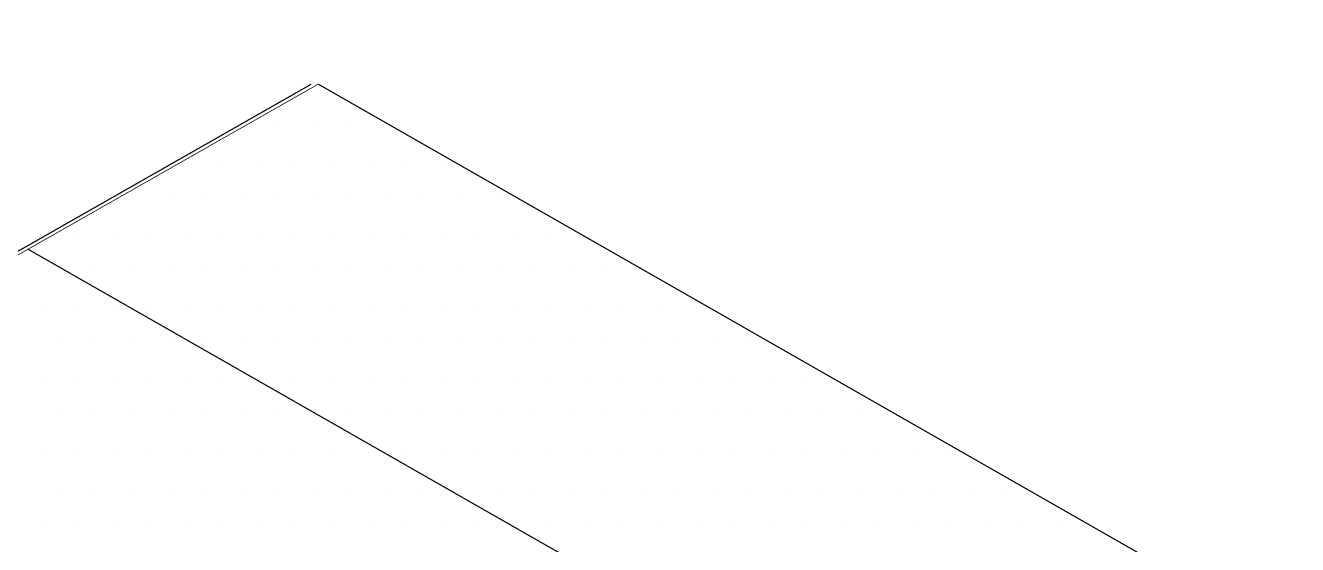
# Model space of a CAD drawing. Extents: x -1140 to 5605, y -816 to 2382.
# Drawn here: x 64.22 to 111.42, y 358.83 to 378.08 of the extents above; entities that cross this region are included whole.
import ezdxf

# ---------------------------------------------------------------- set-up
doc = ezdxf.new("R2010")
doc.units = 0
doc.header["$MEASUREMENT"] = 0
for name, color, linetype, lineweight in [('.ATI-HATCH', 7, 'Continuous', 0), ('G-ANNO-TTLB', 7, 'Continuous', 0), ('TYVEK', 7, 'Continuous', 0)]:
    doc.layers.add(name, color=color, linetype=linetype, lineweight=lineweight)

# ---------------------------------------------------------------- blocks, each defined once
blk = doc.blocks.new('Block_30')
at = {"layer": '.ATI-HATCH'}
for points, knots in [([(75.073, 375.904), (75.073, 375.904), (64.311, 369.781), (64.311, 369.781), (64.311, 369.781), (153.774, 318.696), (153.774, 318.696), (153.774, 318.696), (166.204, 323.866), (166.204, 323.866), (166.204, 323.866), (75.073, 375.904), (75.073, 375.904)], [0, 0, 0, 0, 1, 1, 1, 2, 2, 2, 3, 3, 3, 4, 4, 4, 4]), ([(64.311, 369.781), (64.311, 369.781), (52.638, 363.141), (52.638, 363.141), (52.638, 363.141), (44.237, 358.28), (44.237, 358.28), (44.237, 358.28), (111.455, 319.897), (111.455, 319.897), (130.326, 309.346), (149.197, 298.794), (152.049, 302.699), (152.433, 303.225), (152.527, 304.013), (152.291, 305.099), (151.742, 307.626), (149.406, 311.766), (147.07, 315.907), (147.07, 315.907), (153.774, 318.696), (153.774, 318.696), (153.774, 318.696), (64.311, 369.781), (64.311, 369.781)], [0, 0, 0, 0, 1, 1, 1, 2, 2, 2, 3, 3, 3, 4, 4, 4, 5, 5, 5, 6, 6, 6, 7, 7, 7, 8, 8, 8, 8])]:
    blk.add_open_spline(points, degree=3, knots=knots, dxfattribs=at)
at = {"layer": '.ATI-HATCH', "color": 8, "lineweight": 0, "true_color": 0x808080}
for points in [[(73.58, 374.399), (73.58, 374.399), (73.58, 374.399), (73.58, 374.399)], [(74.93, 374.399), (74.93, 374.399), (74.93, 374.399), (74.93, 374.399)], [(76.281, 374.399), (76.281, 374.399), (76.281, 374.399), (76.281, 374.399)], [(77.631, 374.399), (77.631, 374.399), (77.631, 374.399), (77.631, 374.399)], [(70.204, 373.049), (70.204, 373.049), (70.204, 373.049), (70.204, 373.049)], [(71.554, 373.049), (71.554, 373.049), (71.554, 373.049), (71.554, 373.049)], [(72.905, 373.049), (72.905, 373.049), (72.905, 373.049), (72.905, 373.049)], [(74.255, 373.049), (74.255, 373.049), (74.255, 373.049), (74.255, 373.049)], [(75.605, 373.049), (75.605, 373.049), (75.605, 373.049), (75.605, 373.049)], [(76.956, 373.049), (76.956, 373.049), (76.956, 373.049), (76.956, 373.049)], [(78.306, 373.049), (78.306, 373.049), (78.306, 373.049), (78.306, 373.049)], [(79.657, 373.049), (79.657, 373.049), (79.657, 373.049), (79.657, 373.049)], [(68.178, 371.699), (68.178, 371.699), (68.178, 371.699), (68.178, 371.699)], [(69.529, 371.699), (69.529, 371.699), (69.529, 371.699), (69.529, 371.699)], [(70.879, 371.699), (70.879, 371.699), (70.879, 371.699), (70.879, 371.699)], [(72.229, 371.699), (72.229, 371.699), (72.229, 371.699), (72.229, 371.699)], [(73.58, 371.699), (73.58, 371.699), (73.58, 371.699), (73.58, 371.699)], [(74.93, 371.699), (74.93, 371.699), (74.93, 371.699), (74.93, 371.699)], [(76.281, 371.699), (76.281, 371.699), (76.281, 371.699), (76.281, 371.699)], [(77.631, 371.699), (77.631, 371.699), (77.631, 371.699), (77.631, 371.699)], [(78.981, 371.699), (78.981, 371.699), (78.981, 371.699), (78.981, 371.699)], [(80.332, 371.699), (80.332, 371.699), (80.332, 371.699), (80.332, 371.699)], [(81.682, 371.699), (81.682, 371.699), (81.682, 371.699), (81.682, 371.699)], [(66.153, 370.348), (66.153, 370.348), (66.153, 370.348), (66.153, 370.348)], [(67.503, 370.348), (67.503, 370.348), (67.503, 370.348), (67.503, 370.348)], [(68.853, 370.348), (68.853, 370.348), (68.853, 370.348), (68.853, 370.348)], [(70.204, 370.348), (70.204, 370.348), (70.204, 370.348), (70.204, 370.348)], [(71.554, 370.348), (71.554, 370.348), (71.554, 370.348), (71.554, 370.348)], [(72.905, 370.348), (72.905, 370.348), (72.905, 370.348), (72.905, 370.348)], [(74.255, 370.348), (74.255, 370.348), (74.255, 370.348), (74.255, 370.348)], [(75.605, 370.348), (75.605, 370.348), (75.605, 370.348), (75.605, 370.348)], [(76.956, 370.348), (76.956, 370.348), (76.956, 370.348), (76.956, 370.348)], [(78.306, 370.348), (78.306, 370.348), (78.306, 370.348), (78.306, 370.348)], [(79.657, 370.348), (79.657, 370.348), (79.657, 370.348), (79.657, 370.348)], [(81.007, 370.348), (81.007, 370.348), (81.007, 370.348), (81.007, 370.348)], [(82.358, 370.348), (82.358, 370.348), (82.358, 370.348), (82.358, 370.348)], [(83.708, 370.348), (83.708, 370.348), (83.708, 370.348), (83.708, 370.348)], [(65.477, 368.998), (65.477, 368.998), (65.477, 368.998), (65.477, 368.998)], [(66.828, 368.998), (66.828, 368.998), (66.828, 368.998), (66.828, 368.998)], [(68.178, 368.998), (68.178, 368.998), (68.178, 368.998), (68.178, 368.998)], [(69.529, 368.998), (69.529, 368.998), (69.529, 368.998), (69.529, 368.998)], [(70.879, 368.998), (70.879, 368.998), (70.879, 368.998), (70.879, 368.998)], [(72.229, 368.998), (72.229, 368.998), (72.229, 368.998), (72.229, 368.998)], [(73.58, 368.998), (73.58, 368.998), (73.58, 368.998), (73.58, 368.998)], [(74.93, 368.998), (74.93, 368.998), (74.93, 368.998), (74.93, 368.998)], [(76.281, 368.998), (76.281, 368.998), (76.281, 368.998), (76.281, 368.998)], [(77.631, 368.998), (77.631, 368.998), (77.631, 368.998), (77.631, 368.998)], [(78.981, 368.998), (78.981, 368.998), (78.981, 368.998), (78.981, 368.998)], [(80.332, 368.998), (80.332, 368.998), (80.332, 368.998), (80.332, 368.998)], [(81.682, 368.998), (81.682, 368.998), (81.682, 368.998), (81.682, 368.998)], [(83.033, 368.998), (83.033, 368.998), (83.033, 368.998), (83.033, 368.998)], [(84.383, 368.998), (84.383, 368.998), (84.383, 368.998), (84.383, 368.998)], [(85.734, 368.998), (85.734, 368.998), (85.734, 368.998), (85.734, 368.998)], [(87.084, 368.998), (87.084, 368.998), (87.084, 368.998), (87.084, 368.998)], [(64.802, 367.647), (64.802, 367.647), (64.802, 367.647), (64.802, 367.647)], [(66.153, 367.647), (66.153, 367.647), (66.153, 367.647), (66.153, 367.647)], [(67.503, 367.647), (67.503, 367.647), (67.503, 367.647), (67.503, 367.647)], [(68.853, 367.647), (68.853, 367.647), (68.853, 367.647), (68.853, 367.647)], [(70.204, 367.647), (70.204, 367.647), (70.204, 367.647), (70.204, 367.647)], [(71.554, 367.647), (71.554, 367.647), (71.554, 367.647), (71.554, 367.647)], [(72.905, 367.647), (72.905, 367.647), (72.905, 367.647), (72.905, 367.647)], [(74.255, 367.647), (74.255, 367.647), (74.255, 367.647), (74.255, 367.647)], [(75.605, 367.647), (75.605, 367.647), (75.605, 367.647), (75.605, 367.647)], [(76.956, 367.647), (76.956, 367.647), (76.956, 367.647), (76.956, 367.647)], [(78.306, 367.647), (78.306, 367.647), (78.306, 367.647), (78.306, 367.647)], [(79.657, 367.647), (79.657, 367.647), (79.657, 367.647), (79.657, 367.647)], [(81.007, 367.647), (81.007, 367.647), (81.007, 367.647), (81.007, 367.647)], [(82.358, 367.647), (82.358, 367.647), (82.358, 367.647), (82.358, 367.647)], [(83.708, 367.647), (83.708, 367.647), (83.708, 367.647), (83.708, 367.647)], [(85.058, 367.647), (85.058, 367.647), (85.058, 367.647), (85.058, 367.647)], [(86.409, 367.647), (86.409, 367.647), (86.409, 367.647), (86.409, 367.647)], [(87.759, 367.647), (87.759, 367.647), (87.759, 367.647), (87.759, 367.647)], [(89.11, 367.647), (89.11, 367.647), (89.11, 367.647), (89.11, 367.647)], [(65.477, 366.297), (65.477, 366.297), (65.477, 366.297), (65.477, 366.297)], [(66.828, 366.297), (66.828, 366.297), (66.828, 366.297), (66.828, 366.297)], [(68.178, 366.297), (68.178, 366.297), (68.178, 366.297), (68.178, 366.297)], [(69.529, 366.297), (69.529, 366.297), (69.529, 366.297), (69.529, 366.297)], [(70.879, 366.297), (70.879, 366.297), (70.879, 366.297), (70.879, 366.297)], [(72.229, 366.297), (72.229, 366.297), (72.229, 366.297), (72.229, 366.297)], [(73.58, 366.297), (73.58, 366.297), (73.58, 366.297), (73.58, 366.297)], [(74.93, 366.297), (74.93, 366.297), (74.93, 366.297), (74.93, 366.297)], [(76.281, 366.297), (76.281, 366.297), (76.281, 366.297), (76.281, 366.297)], [(77.631, 366.297), (77.631, 366.297), (77.631, 366.297), (77.631, 366.297)], [(78.981, 366.297), (78.981, 366.297), (78.981, 366.297), (78.981, 366.297)], [(80.332, 366.297), (80.332, 366.297), (80.332, 366.297), (80.332, 366.297)], [(81.682, 366.297), (81.682, 366.297), (81.682, 366.297), (81.682, 366.297)], [(83.033, 366.297), (83.033, 366.297), (83.033, 366.297), (83.033, 366.297)], [(84.383, 366.297), (84.383, 366.297), (84.383, 366.297), (84.383, 366.297)], [(85.734, 366.297), (85.734, 366.297), (85.734, 366.297), (85.734, 366.297)], [(87.084, 366.297), (87.084, 366.297), (87.084, 366.297), (87.084, 366.297)], [(88.434, 366.297), (88.434, 366.297), (88.434, 366.297), (88.434, 366.297)], [(89.785, 366.297), (89.785, 366.297), (89.785, 366.297), (89.785, 366.297)], [(91.135, 366.297), (91.135, 366.297), (91.135, 366.297), (91.135, 366.297)], [(64.802, 364.947), (64.802, 364.947), (64.802, 364.947), (64.802, 364.947)], [(66.153, 364.947), (66.153, 364.947), (66.153, 364.947), (66.153, 364.947)], [(67.503, 364.947), (67.503, 364.947), (67.503, 364.947), (67.503, 364.947)], [(68.853, 364.947), (68.853, 364.947), (68.853, 364.947), (68.853, 364.947)], [(70.204, 364.947), (70.204, 364.947), (70.204, 364.947), (70.204, 364.947)], [(71.554, 364.947), (71.554, 364.947), (71.554, 364.947), (71.554, 364.947)], [(72.905, 364.947), (72.905, 364.947), (72.905, 364.947), (72.905, 364.947)], [(74.255, 364.947), (74.255, 364.947), (74.255, 364.947), (74.255, 364.947)], [(75.605, 364.947), (75.605, 364.947), (75.605, 364.947), (75.605, 364.947)], [(76.956, 364.947), (76.956, 364.947), (76.956, 364.947), (76.956, 364.947)], [(78.306, 364.947), (78.306, 364.947), (78.306, 364.947), (78.306, 364.947)], [(79.657, 364.947), (79.657, 364.947), (79.657, 364.947), (79.657, 364.947)], [(81.007, 364.947), (81.007, 364.947), (81.007, 364.947), (81.007, 364.947)], [(82.358, 364.947), (82.358, 364.947), (82.358, 364.947), (82.358, 364.947)], [(83.708, 364.947), (83.708, 364.947), (83.708, 364.947), (83.708, 364.947)], [(85.058, 364.947), (85.058, 364.947), (85.058, 364.947), (85.058, 364.947)], [(86.409, 364.947), (86.409, 364.947), (86.409, 364.947), (86.409, 364.947)], [(87.759, 364.947), (87.759, 364.947), (87.759, 364.947), (87.759, 364.947)], [(89.11, 364.947), (89.11, 364.947), (89.11, 364.947), (89.11, 364.947)], [(90.46, 364.947), (90.46, 364.947), (90.46, 364.947), (90.46, 364.947)], [(91.81, 364.947), (91.81, 364.947), (91.81, 364.947), (91.81, 364.947)], [(93.161, 364.947), (93.161, 364.947), (93.161, 364.947), (93.161, 364.947)], [(65.477, 363.596), (65.477, 363.596), (65.477, 363.596), (65.477, 363.596)], [(66.828, 363.596), (66.828, 363.596), (66.828, 363.596), (66.828, 363.596)], [(68.178, 363.596), (68.178, 363.596), (68.178, 363.596), (68.178, 363.596)], [(69.529, 363.596), (69.529, 363.596), (69.529, 363.596), (69.529, 363.596)], [(70.879, 363.596), (70.879, 363.596), (70.879, 363.596), (70.879, 363.596)], [(72.229, 363.596), (72.229, 363.596), (72.229, 363.596), (72.229, 363.596)], [(73.58, 363.596), (73.58, 363.596), (73.58, 363.596), (73.58, 363.596)], [(74.93, 363.596), (74.93, 363.596), (74.93, 363.596), (74.93, 363.596)], [(76.281, 363.596), (76.281, 363.596), (76.281, 363.596), (76.281, 363.596)], [(77.631, 363.596), (77.631, 363.596), (77.631, 363.596), (77.631, 363.596)], [(78.981, 363.596), (78.981, 363.596), (78.981, 363.596), (78.981, 363.596)], [(80.332, 363.596), (80.332, 363.596), (80.332, 363.596), (80.332, 363.596)], [(81.682, 363.596), (81.682, 363.596), (81.682, 363.596), (81.682, 363.596)], [(83.033, 363.596), (83.033, 363.596), (83.033, 363.596), (83.033, 363.596)], [(84.383, 363.596), (84.383, 363.596), (84.383, 363.596), (84.383, 363.596)], [(85.734, 363.596), (85.734, 363.596), (85.734, 363.596), (85.734, 363.596)], [(87.084, 363.596), (87.084, 363.596), (87.084, 363.596), (87.084, 363.596)], [(88.434, 363.596), (88.434, 363.596), (88.434, 363.596), (88.434, 363.596)], [(89.785, 363.596), (89.785, 363.596), (89.785, 363.596), (89.785, 363.596)], [(91.135, 363.596), (91.135, 363.596), (91.135, 363.596), (91.135, 363.596)], [(92.486, 363.596), (92.486, 363.596), (92.486, 363.596), (92.486, 363.596)], [(93.836, 363.596), (93.836, 363.596), (93.836, 363.596), (93.836, 363.596)], [(95.186, 363.596), (95.186, 363.596), (95.186, 363.596), (95.186, 363.596)], [(96.537, 363.596), (96.537, 363.596), (96.537, 363.596), (96.537, 363.596)], [(64.802, 362.246), (64.802, 362.246), (64.802, 362.246), (64.802, 362.246)], [(66.153, 362.246), (66.153, 362.246), (66.153, 362.246), (66.153, 362.246)], [(67.503, 362.246), (67.503, 362.246), (67.503, 362.246), (67.503, 362.246)], [(68.853, 362.246), (68.853, 362.246), (68.853, 362.246), (68.853, 362.246)], [(70.204, 362.246), (70.204, 362.246), (70.204, 362.246), (70.204, 362.246)], [(71.554, 362.246), (71.554, 362.246), (71.554, 362.246), (71.554, 362.246)], [(72.905, 362.246), (72.905, 362.246), (72.905, 362.246), (72.905, 362.246)], [(74.255, 362.246), (74.255, 362.246), (74.255, 362.246), (74.255, 362.246)], [(75.605, 362.246), (75.605, 362.246), (75.605, 362.246), (75.605, 362.246)], [(76.956, 362.246), (76.956, 362.246), (76.956, 362.246), (76.956, 362.246)], [(78.306, 362.246), (78.306, 362.246), (78.306, 362.246), (78.306, 362.246)], [(79.657, 362.246), (79.657, 362.246), (79.657, 362.246), (79.657, 362.246)], [(81.007, 362.246), (81.007, 362.246), (81.007, 362.246), (81.007, 362.246)], [(82.358, 362.246), (82.358, 362.246), (82.358, 362.246), (82.358, 362.246)], [(83.708, 362.246), (83.708, 362.246), (83.708, 362.246), (83.708, 362.246)], [(85.058, 362.246), (85.058, 362.246), (85.058, 362.246), (85.058, 362.246)], [(86.409, 362.246), (86.409, 362.246), (86.409, 362.246), (86.409, 362.246)], [(87.759, 362.246), (87.759, 362.246), (87.759, 362.246), (87.759, 362.246)], [(89.11, 362.246), (89.11, 362.246), (89.11, 362.246), (89.11, 362.246)], [(90.46, 362.246), (90.46, 362.246), (90.46, 362.246), (90.46, 362.246)], [(91.81, 362.246), (91.81, 362.246), (91.81, 362.246), (91.81, 362.246)], [(93.161, 362.246), (93.161, 362.246), (93.161, 362.246), (93.161, 362.246)], [(94.511, 362.246), (94.511, 362.246), (94.511, 362.246), (94.511, 362.246)], [(95.862, 362.246), (95.862, 362.246), (95.862, 362.246), (95.862, 362.246)], [(97.212, 362.246), (97.212, 362.246), (97.212, 362.246), (97.212, 362.246)], [(98.562, 362.246), (98.562, 362.246), (98.562, 362.246), (98.562, 362.246)], [(65.477, 360.895), (65.477, 360.895), (65.477, 360.895), (65.477, 360.895)], [(66.828, 360.895), (66.828, 360.895), (66.828, 360.895), (66.828, 360.895)], [(68.178, 360.895), (68.178, 360.895), (68.178, 360.895), (68.178, 360.895)], [(69.529, 360.895), (69.529, 360.895), (69.529, 360.895), (69.529, 360.895)], [(70.879, 360.895), (70.879, 360.895), (70.879, 360.895), (70.879, 360.895)], [(72.229, 360.895), (72.229, 360.895), (72.229, 360.895), (72.229, 360.895)], [(73.58, 360.895), (73.58, 360.895), (73.58, 360.895), (73.58, 360.895)], [(74.93, 360.895), (74.93, 360.895), (74.93, 360.895), (74.93, 360.895)], [(76.281, 360.895), (76.281, 360.895), (76.281, 360.895), (76.281, 360.895)], [(77.631, 360.895), (77.631, 360.895), (77.631, 360.895), (77.631, 360.895)], [(78.981, 360.895), (78.981, 360.895), (78.981, 360.895), (78.981, 360.895)], [(80.332, 360.895), (80.332, 360.895), (80.332, 360.895), (80.332, 360.895)], [(81.682, 360.895), (81.682, 360.895), (81.682, 360.895), (81.682, 360.895)], [(83.033, 360.895), (83.033, 360.895), (83.033, 360.895), (83.033, 360.895)], [(84.383, 360.895), (84.383, 360.895), (84.383, 360.895), (84.383, 360.895)], [(85.734, 360.895), (85.734, 360.895), (85.734, 360.895), (85.734, 360.895)], [(87.084, 360.895), (87.084, 360.895), (87.084, 360.895), (87.084, 360.895)], [(88.434, 360.895), (88.434, 360.895), (88.434, 360.895), (88.434, 360.895)], [(89.785, 360.895), (89.785, 360.895), (89.785, 360.895), (89.785, 360.895)], [(91.135, 360.895), (91.135, 360.895), (91.135, 360.895), (91.135, 360.895)], [(92.486, 360.895), (92.486, 360.895), (92.486, 360.895), (92.486, 360.895)], [(93.836, 360.895), (93.836, 360.895), (93.836, 360.895), (93.836, 360.895)], [(95.186, 360.895), (95.186, 360.895), (95.186, 360.895), (95.186, 360.895)], [(96.537, 360.895), (96.537, 360.895), (96.537, 360.895), (96.537, 360.895)], [(97.887, 360.895), (97.887, 360.895), (97.887, 360.895), (97.887, 360.895)], [(99.238, 360.895), (99.238, 360.895), (99.238, 360.895), (99.238, 360.895)], [(100.588, 360.895), (100.588, 360.895), (100.588, 360.895), (100.588, 360.895)], [(64.802, 359.545), (64.802, 359.545), (64.802, 359.545), (64.802, 359.545)], [(66.153, 359.545), (66.153, 359.545), (66.153, 359.545), (66.153, 359.545)], [(67.503, 359.545), (67.503, 359.545), (67.503, 359.545), (67.503, 359.545)], [(68.853, 359.545), (68.853, 359.545), (68.853, 359.545), (68.853, 359.545)], [(70.204, 359.545), (70.204, 359.545), (70.204, 359.545), (70.204, 359.545)], [(71.554, 359.545), (71.554, 359.545), (71.554, 359.545), (71.554, 359.545)], [(72.905, 359.545), (72.905, 359.545), (72.905, 359.545), (72.905, 359.545)], [(74.255, 359.545), (74.255, 359.545), (74.255, 359.545), (74.255, 359.545)], [(75.605, 359.545), (75.605, 359.545), (75.605, 359.545), (75.605, 359.545)], [(76.956, 359.545), (76.956, 359.545), (76.956, 359.545), (76.956, 359.545)], [(78.306, 359.545), (78.306, 359.545), (78.306, 359.545), (78.306, 359.545)], [(79.657, 359.545), (79.657, 359.545), (79.657, 359.545), (79.657, 359.545)], [(81.007, 359.545), (81.007, 359.545), (81.007, 359.545), (81.007, 359.545)], [(82.358, 359.545), (82.358, 359.545), (82.358, 359.545), (82.358, 359.545)], [(83.708, 359.545), (83.708, 359.545), (83.708, 359.545), (83.708, 359.545)], [(85.058, 359.545), (85.058, 359.545), (85.058, 359.545), (85.058, 359.545)], [(86.409, 359.545), (86.409, 359.545), (86.409, 359.545), (86.409, 359.545)], [(87.759, 359.545), (87.759, 359.545), (87.759, 359.545), (87.759, 359.545)], [(89.11, 359.545), (89.11, 359.545), (89.11, 359.545), (89.11, 359.545)], [(90.46, 359.545), (90.46, 359.545), (90.46, 359.545), (90.46, 359.545)], [(91.81, 359.545), (91.81, 359.545), (91.81, 359.545), (91.81, 359.545)], [(93.161, 359.545), (93.161, 359.545), (93.161, 359.545), (93.161, 359.545)], [(94.511, 359.545), (94.511, 359.545), (94.511, 359.545), (94.511, 359.545)], [(95.862, 359.545), (95.862, 359.545), (95.862, 359.545), (95.862, 359.545)], [(97.212, 359.545), (97.212, 359.545), (97.212, 359.545), (97.212, 359.545)], [(98.562, 359.545), (98.562, 359.545), (98.562, 359.545), (98.562, 359.545)], [(99.913, 359.545), (99.913, 359.545), (99.913, 359.545), (99.913, 359.545)], [(101.263, 359.545), (101.263, 359.545), (101.263, 359.545), (101.263, 359.545)], [(102.614, 359.545), (102.614, 359.545), (102.614, 359.545), (102.614, 359.545)]]:
    blk.add_open_spline(points, degree=3, dxfattribs=at)

msp = doc.modelspace()

# ---------------------------------------------------------------- hatches: boundary and pattern name
at = {"layer": 'G-ANNO-TTLB', "true_color": 0xff00ff, "transparency": 33554687}
h = msp.add_hatch(color=6, dxfattribs=at)
edge = h.paths.add_edge_path()
edge.add_spline(control_points=[(1815.435, -731.698), (1815.435, -731.698), (-1114.083, -731.698), (-1114.083, -731.698), (-1114.083, -731.698), (-1114.083, 1725.302), (-1114.083, 1725.302), (-1114.083, 1725.302), (1815.435, 1725.302), (1815.435, 1725.302), (1815.435, 1725.302), (1815.435, -731.698), (1815.435, -731.698)], knot_values=[0, 0, 0, 0, 1, 1, 1, 2, 2, 2, 3, 3, 3, 4, 4, 4, 4], degree=3, periodic=0)
edge = h.paths.add_edge_path()
edge.add_spline(control_points=[(-1105.083, 1716.302), (-1105.083, 1716.302), (-1105.083, -722.698), (-1105.083, -722.698), (-1105.083, -722.698), (1806.435, -722.698), (1806.435, -722.698), (1806.435, -722.698), (1806.435, 1716.302), (1806.435, 1716.302), (1806.435, 1716.302), (-1105.083, 1716.302), (-1105.083, 1716.302)], knot_values=[0, 0, 0, 0, 1, 1, 1, 2, 2, 2, 3, 3, 3, 4, 4, 4, 4], degree=3, periodic=0)
edge.add_line((-1105.083, 1716.302), (-1105.083, 1716.302))

# ---------------------------------------------------------------- linework, layer by layer
at = {"layer": 'G-ANNO-TTLB'}
for points in [[(1815.435, -731.698), (1815.435, -731.698), (-1114.083, -731.698), (-1114.083, -731.698), (-1114.083, -731.698), (-1114.083, 1725.302), (-1114.083, 1725.302), (-1114.083, 1725.302), (1815.435, 1725.302), (1815.435, 1725.302), (1815.435, 1725.302), (1815.435, -731.698), (1815.435, -731.698)], [(-1105.083, 1716.302), (-1105.083, 1716.302), (-1105.083, -722.698), (-1105.083, -722.698), (-1105.083, -722.698), (1806.435, -722.698), (1806.435, -722.698), (1806.435, -722.698), (1806.435, 1716.302), (1806.435, 1716.302), (1806.435, 1716.302), (-1105.083, 1716.302), (-1105.083, 1716.302)]]:
    msp.add_open_spline(points, degree=3, knots=[0, 0, 0, 0, 1, 1, 1, 2, 2, 2, 3, 3, 3, 4, 4, 4, 4], dxfattribs=at)
at = {"layer": 'TYVEK', "color": 4, "lineweight": 25, "true_color": 0x00ffff}
for p, q in [((52.384, 363.141), (74.818, 375.904)), ((166.204, 323.866), (75.073, 375.904)), ((153.774, 318.696), (64.304, 369.785))]:
    msp.add_line(p, q, dxfattribs=at)

# ---------------------------------------------------------------- block references
at = {"layer": '.ATI-HATCH'}
msp.add_blockref('Block_30', (0, 0), dxfattribs=at)

doc.saveas('drawing.dxf')
